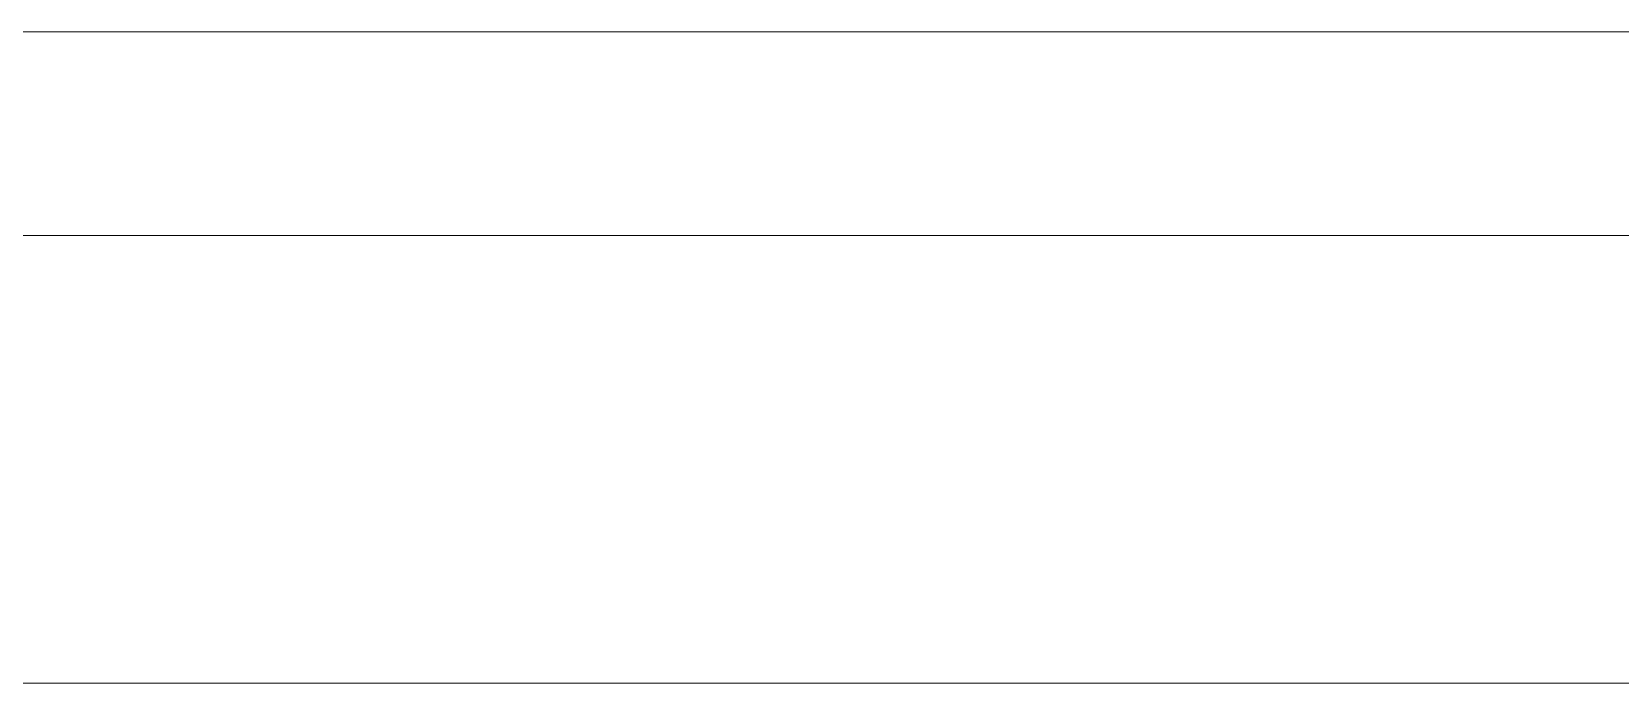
# Model space of a CAD drawing. Header units: metres. Extents: x 0.003 to 0.843, y 0.003 to 0.597.
# Drawn here: x 0.534677 to 0.535613, y 0.204517 to 0.204901 of the extents above; entities that cross this region are included whole.
import ezdxf

# ---------------------------------------------------------------- set-up
doc = ezdxf.new("R2010")
doc.units = ezdxf.units.M
doc.linetypes.add('AUSGEZOGEN', pattern=[0])
doc.layers.add('Fenster', color=7, linetype='AUSGEZOGEN', lineweight=18)

msp = doc.modelspace()

# ---------------------------------------------------------------- linework, layer by layer
at = {"layer": 'Fenster', "color": 7, "linetype": 'AUSGEZOGEN', "lineweight": 13}
for p, q in [((0.5626999922431211, 0.2049013689277881), (0.5342599739992373, 0.2049013607554835)), ((0.534259973790509, 0.2047813607581657), (0.5626999920343925, 0.2047813689304703)), ((0.5345560053370455, 0.2045173561045467), (0.5624039915433448, 0.2045173653066345))]:
    msp.add_line(p, q, dxfattribs=at)

doc.saveas('drawing.dxf')
